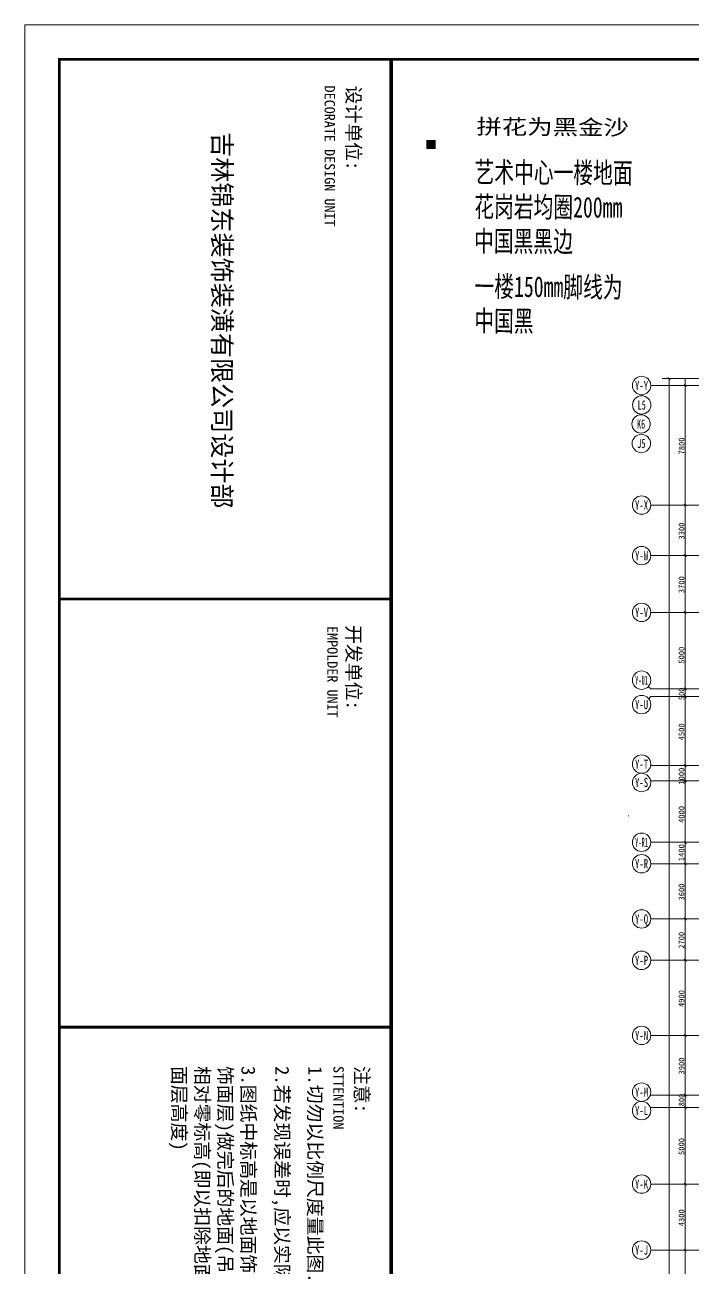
# Model space of a CAD drawing. Extents: x -307567 to 704339, y -10277 to 165507.
# Drawn here: x -307567 to -264052, y 84464 to 165506 of the extents above; entities that cross this region are included whole.
import ezdxf
from ezdxf.enums import TextEntityAlignment as Align

# ---------------------------------------------------------------- set-up
doc = ezdxf.new("R2010")
doc.units = 0
doc.header["$MEASUREMENT"] = 0
doc.layers.add('AXIS', color=7, linetype='CONTINUOUS', lineweight=5)
doc.layers.add('我的', color=255, linetype='CONTINUOUS', lineweight=0)
doc.layers.add('中文', color=4, linetype='CONTINUOUS')
doc.styles.add('HZ', font='txt', dxfattribs={"width": 0.7, "height": 5, "bigfont": 'STF:宋体'})
doc.styles.get("Standard").update_dxf_attribs({"font": 'txt', "height": 3})

msp = doc.modelspace()

# ---------------------------------------------------------------- hatches: boundary and pattern name
at = {"layer": '我的'}
msp.add_hatch(color=0, dxfattribs=at).paths.add_polyline_path([(-280786.71586, 158003.24289), (-281386.71586, 158003.24289), (-281386.71586, 157403.24289), (-280786.71586, 157403.24289)])

# ---------------------------------------------------------------- linework, layer by layer
at = {"layer": 'AXIS'}
msp.add_lwpolyline([(-177306.93977, 165506.4863), (-307567.04743, 165506.4863), (-307567.04743, -10277.04998), (-177306.93977, -10277.04998)], close=True, dxfattribs=at)
at = {"layer": 'AXIS', "const_width": 180.29081}
msp.add_lwpolyline([(-179560.57485, 163252.85122), (-305313.41235, 163252.85122), (-305313.41235, -8023.4149), (-179560.57485, -8023.4149)], close=True, dxfattribs=at)
at = {"layer": '我的', "color": 0}
for p, q in [((-266750.37185, 141979.95486), (-263450.38835, 141979.95486)), ((-263000.49131, 142429.95261), (-266000.47631, 142429.95261)), ((-265550.37785, 19280.56836), (-265550.37785, 142429.95261)), ((-264500.48381, 141979.95486), (-264500.48381, 142429.95261)), ((-264500.3831, 134179.99386), (-264500.3831, 141979.95486)), ((-266750.37185, 134179.99386), (-263450.38835, 134179.99386)), ((-264500.3831, 130880.01036), (-264500.3831, 134179.99386)), ((-266750.37185, 130880.01036), (-263450.38835, 130880.01036)), ((-264500.3831, 127180.02581), (-264500.3831, 130880.01036)), ((-266750.37185, 127180.02581), (-263450.38835, 127180.02581)), ((-264500.3831, 121680.05026), (-264500.3831, 127180.02581)), ((-266750.37185, 122180.05386), (-266914.27332, 122343.9599)), ((-266750.37185, 121680.05026), (-266885.29244, 121545.12967)), ((-266750.37185, 122180.05386), (-263450.38835, 122180.05386)), ((-266750.37185, 121680.05026), (-263450.38835, 121680.05026)), ((-264500.3831, 117180.07276), (-264500.3831, 121680.05026)), ((-266750.37185, 117180.07276), (-263450.38835, 117180.07276)), ((-264500.3831, 116180.08386), (-264500.3831, 117180.07276)), ((-266750.37185, 116180.08386), (-263450.38835, 116180.08386)), ((-264500.3831, 110780.11086), (-264500.3831, 116180.08386)), ((-268212.70318, 113931.45008), (-268212.70318, 113893.95027)), ((-266750.37185, 112180.10081), (-263450.38835, 112180.10081)), ((-266750.37185, 110780.11086), (-263450.38835, 110780.11086)), ((-264500.3831, 107180.12886), (-264500.3831, 110780.11086)), ((-266750.37185, 107180.12886), (-263450.38835, 107180.12886)), ((-264500.3831, 104480.14236), (-264500.3831, 107180.12886)), ((-266750.37185, 104480.14236), (-263450.38835, 104480.14236)), ((-264500.3831, 99580.16381), (-264500.3831, 104480.14236)), ((-266750.37185, 99580.16381), (-263450.38835, 99580.16381)), ((-266750.37185, 99580.16381), (-263450.38835, 99580.16381)), ((-264500.3831, 95680.17415), (-264500.3831, 99580.16381)), ((-266750.37185, 95680.17415), (-263450.38835, 95680.17415)), ((-266750.37185, 95680.17415), (-263450.38835, 95680.17415)), ((-264500.3831, 94880.1812), (-264500.3831, 95680.17415)), ((-266750.37185, 94880.1812), (-263450.38835, 94880.1812)), ((-266750.37185, 94880.1812), (-263450.38835, 94880.1812)), ((-264500.3831, 89880.20926), (-264500.3831, 94880.1812)), ((-266750.37185, 89880.20926), (-263450.38835, 89880.20926)), ((-266750.37185, 89880.20926), (-263450.38835, 89880.20926)), ((-264500.3831, 85580.24144), (-264500.3831, 89880.20926)), ((-266750.37185, 85580.24144), (-263450.38835, 85580.24144)), ((-266750.37185, 85580.24144), (-263450.38835, 85580.24144)), ((-264500.3831, 81580.24465), (-264500.3831, 85580.24144))]:
    msp.add_line(p, q, dxfattribs=at)
for points, const_width in [([(-283678.51557, 163252.85122), (-283678.51557, -8023.4149)], 225.36351), ([(-265625.37748, 142504.95224), (-265475.37823, 142354.95299)], 67.49966), ([(-264575.38273, 142054.95449), (-264425.38348, 141904.95524)], 67.49966), ([(-264575.38273, 134254.99349), (-264425.38348, 134104.99424)], 67.49966), ([(-264575.38273, 130955.00999), (-264425.38348, 130805.01074)], 67.49966), ([(-305313.41235, 128058.33913), (-283678.51557, 128058.33913)], 180.29081), ([(-264575.38273, 127255.02543), (-264425.38348, 127105.02618)], 67.49966), ([(-264575.38273, 122264.05307), (-264425.38348, 122114.05382)], 67.49966), ([(-264575.38273, 121755.04988), (-264425.38348, 121605.05063)], 67.49966), ([(-264575.38273, 117255.07238), (-264425.38348, 117105.07313)], 67.49966), ([(-264575.38273, 116255.08349), (-264425.38348, 116105.08424)], 67.49966), ([(-264575.38273, 112233.10042), (-264425.38348, 112083.10117)], 67.49966), ([(-264575.38273, 110855.11049), (-264425.38348, 110705.11124)], 67.49966), ([(-264575.38273, 107255.12849), (-264425.38348, 107105.12924)], 67.49966), ([(-264575.38273, 104555.14199), (-264425.38348, 104405.14274)], 67.49966), ([(-305313.41235, 100121.98832), (-283678.51557, 100121.98832)], 180.29081), ([(-264575.38273, 99655.16343), (-264425.38348, 99505.16418)], 67.49966), ([(-264575.38273, 95755.17378), (-264425.38348, 95605.17453)], 67.49966), ([(-264575.38273, 94955.18083), (-264425.38348, 94805.18158)], 67.49966), ([(-264575.38273, 89955.20888), (-264425.38348, 89805.20963)], 67.49966), ([(-264575.38273, 85655.24106), (-264425.38348, 85505.2235)], 67.49966)]:
    msp.add_lwpolyline(points, dxfattribs=dict(at, const_width=const_width))
for centre in [(-267350.37229, 141979.95486), (-267340.6563, 140709.3649), (-267384.31529, 139469.02381), (-267366.3596, 138196.93239), (-267350.37229, 134179.99386), (-267350.37229, 130880.01036), (-267350.37229, 127180.02581), (-267350.37229, 122756.04585), (-267350.37229, 121166.05747), (-267350.37229, 117280.07531), (-267350.37229, 116080.08131), (-267350.37229, 112180.10081), (-267350.37229, 110780.11086), (-267350.37229, 107180.12886), (-267350.37229, 104480.14236), (-267350.37229, 99580.16381), (-267350.37229, 99580.16381), (-267350.37229, 95880.17926), (-267350.37229, 94680.18526), (-267350.37229, 89880.20926), (-267350.37229, 89880.20926), (-267350.37229, 85580.24144), (-267350.37229, 85580.24144)]:
    msp.add_circle(centre, 599.997, dxfattribs=at)

# ---------------------------------------------------------------- texts
at = {"layer": '中文', "color": 0, "lineweight": 0, "style": 'HZ', "width": 1.035518}
msp.add_text('拼花为黑金沙', height=1125, rotation=359.6366616166, dxfattribs=at).set_placement((-278122.50943, 158273.36457), (-268181.73663, 158210.32481), align=Align.FIT)
at = {"layer": '中文', "color": 0, "lineweight": 0, "char_height": 1350, "width": 50915.2994141, "attachment_point": 1, "rotation": 359.6366616166, "style": 'HZ'}
for s, insert in [('{\\fSimSun|b0|i0|c134|p2;艺术中心一楼地面\\P花岗岩均圈200mm\\P中国黑黑边}', (-278239.79976, 156581.67484)), ('{\\fSimSun|b0|i0|c134|p2;一楼150mm脚线为\\P中国黑}', (-278239.79976, 149126.60643))]:
    msp.add_mtext(s, dxfattribs=dict(at, insert=insert))
at = {"layer": '我的', "color": 0}
for s, width, p, p2 in [('Y-Y', 0.531564, (-267775.62117, 141679.95636), (-266925.12226, 141679.95636)), ('L5', 0.535499, (-267608.40551, 140409.3664), (-267072.90938, 140409.3664)), ('K6', 0.535501, (-267652.0645, 139169.02531), (-267116.56608, 139169.02531)), ('J5', 0.535499, (-267634.10652, 137896.93389), (-267098.61039, 137896.93389)), ('Y-X', 0.531564, (-267775.62117, 133879.99536), (-266925.12226, 133879.99536)), ('Y-W', 0.472502, (-267775.62117, 130580.01186), (-266925.12226, 130580.01186)), ('Y-V', 0.472502, (-267775.62117, 126880.02731), (-266925.12226, 126880.02731)), ('Y-U1', 0.416249, (-267766.61929, 122456.04735), (-266934.12643, 122456.04735)), ('Y-U', 0.531564, (-267775.62117, 120866.05897), (-266925.12226, 120866.05897)), ('Y-T', 0.531564, (-267775.62117, 116980.07681), (-266925.12226, 116980.07681)), ('Y-S', 0.531564, (-267775.62117, 115780.08281), (-266925.12226, 115780.08281)), ('Y-R1', 0.416249, (-267766.61929, 111880.10231), (-266934.12643, 111880.10231)), ('Y-R', 0.531564, (-267775.62117, 110480.11236), (-266925.12226, 110480.11236)), ('Y-Q', 0.531564, (-267775.62117, 106880.13036), (-266925.12226, 106880.13036)), ('Y-P', 0.531564, (-267775.62117, 104180.14386), (-266925.12226, 104180.14386)), ('Y-N', 0.531564, (-267775.62117, 99280.16531), (-266925.12226, 99280.16531)), ('Y-N', 0.531564, (-267775.62117, 99280.16531), (-266925.12226, 99280.16531)), ('Y-M', 0.531564, (-267775.62117, 95580.18076), (-266925.12226, 95580.18076)), ('Y-L', 0.531564, (-267775.62117, 94380.18676), (-266925.12226, 94380.18676)), ('Y-K', 0.531564, (-267775.62117, 89580.21076), (-266925.12226, 89580.21076)), ('Y-K', 0.531564, (-267775.62117, 89580.21076), (-266925.12226, 89580.21076)), ('Y-J', 0.531564, (-267775.62117, 85280.24294), (-266925.12226, 85280.24294)), ('Y-J', 0.531564, (-267775.62117, 85280.24294), (-266925.12226, 85280.24294))]:
    msp.add_text(s, height=599.997, dxfattribs=dict(at, width=width)).set_placement(p, p2, align=Align.FIT)
for s, width, p, p2 in [('7800', 0.887996, (-264560.38189, 137479.97736), (-264560.38189, 138589.96632)), ('3300', 0.887996, (-264560.38189, 131930.00511), (-264560.38189, 133039.99407)), ('3700', 0.888003, (-264560.38189, 128430.01651), (-264560.38189, 129540.01462)), ('5000', 0.934732, (-264560.38189, 123830.04561), (-264560.38189, 124940.03457)), ('500', 0.925708, (-264560.38189, 121461.05721), (-264560.38189, 122271.04767)), ('4500', 0.888003, (-264560.38189, 118830.06451), (-264560.38189, 119940.06262)), ('1000', 1.044709, (-264560.38189, 115939.08165), (-264560.38189, 117049.07976)), ('4000', 0.934732, (-264560.38189, 113441.09609), (-264560.38189, 114551.08505)), ('1400', 0.98667, (-264560.38189, 110949.10721), (-264560.38189, 112059.10532)), ('3600', 0.887996, (-264560.38189, 108380.12286), (-264560.38189, 109490.11182)), ('2700', 0.887996, (-264560.38189, 105230.13861), (-264560.38189, 106340.12757)), ('4900', 0.888003, (-264560.38189, 101430.15151), (-264560.38189, 102540.14962)), ('3900', 0.887996, (-264560.38189, 97030.17656), (-264560.38189, 98140.16552)), ('800', 0.925718, (-264560.38189, 94964.18042), (-264560.38189, 95774.18003)), ('5000', 0.93474, (-264560.38189, 91780.19365), (-264560.38189, 92890.19177)), ('4300', 0.887999, (-264560.38189, 87130.22148), (-264560.38189, 88240.21502))]:
    msp.add_text(s, height=374.998125, rotation=90, dxfattribs=dict(at, width=width)).set_placement(p, p2, align=Align.FIT)
at = {"layer": '我的', "color": 0, "attachment_point": 1, "rotation": 270}
for s, insert, char_height, width in [('{\\fSimSun|b0|i0|c134|p2;\\C250;DECORATE DESIGN UNIT}', (-287342.05961, 161544.34942), 676.0905242, 11381.8960826), ('{\\fSimHei|b0|i0|c134|p2;\\C250;设计单位:}', (-285682.50902, 161544.34942), 901.4540322, 8327.3438066), ('{\\fSimHei|b0|i0|c134|p2;\\C250;吉林锦东装饰装潢有限公司设计部}', (-294111.22094, 158503.54601), 1200, 37215.4117058), ('{\\fSimSun|b0|i0|c134|p2;\\C250;EMPOLDER UNIT}', (-287168.44697, 126290.29196), 676.0905242, 11976.077789), ('{\\fSimHei|b0|i0|c134|p2;\\C250;开发单位:}', (-285682.50902, 126349.83733), 901.4540322, 8327.3438066), ('{\\fSimHei|b0|i0|c134|p2;\\C250;3.图纸中标高是以地面饰面层(吊顶\\P饰面层)做完后的地面(吊顶)标高为\\P相对零标高(即以扣除地面(吊顶)饰\\P面层高度)}', (-292539.88434, 97588.26906), 901.4540322, 22452.787921), ('{\\fSimHei|b0|i0|c134|p2;\\C250;2.若发现误差时,应以实际距离为准.}', (-290336.8075, 97588.26906), 901.4540322, 22452.787921), ('{\\fSimHei|b0|i0|c134|p2;\\C250;1.切勿以比例尺度量此图.}', (-288185.88489, 97588.26906), 901.4540322, 22452.787921), ('{\\fSimSun|b0|i0|c134|p2;\\C250;STTENTION}', (-286772.04736, 97588.26906), 676.0905242, 8327.3438066), ('{\\fSimHei|b0|i0|c134|p2;\\C250;注意:}', (-285136.69028, 97588.26906), 901.4540322, 8327.3438066)]:
    msp.add_mtext(s, dxfattribs=dict(at, insert=insert, char_height=char_height, width=width))

doc.saveas('drawing.dxf')
